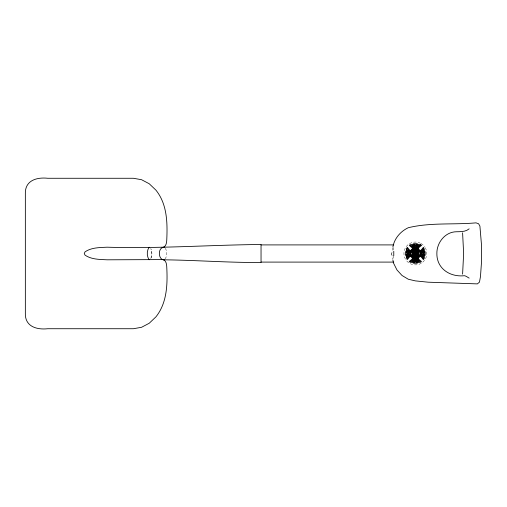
<?xml version="1.0" encoding="UTF-8"?>
<svg xmlns="http://www.w3.org/2000/svg" width="507" height="507" viewBox="0 0 507 507"><rect width="100%" height="100%" fill="white"/><g stroke="black" fill="none" stroke-linecap="round" stroke-linejoin="round"><path stroke-width="0.38" stroke-dasharray="2.54 1.9" d="M391.6 254.59L392.906 246.871M151.276 257.955L151.954 253.5L151.276 249.045M150.725 258.513C152.176 255.427 152.176 251.573 150.725 248.487M165.016 258.963C167.506 255.965 167.506 251.035 165.016 248.037M391.6 253.475L392.76 259.343M393.768 247.422L393.768 251.276M393.768 255.724L393.768 258.982M425.278 247.752A11.446 11.446 0 0 1 421.406 263.196A11.446 11.446 0 0 1 405.847 259.831M405.454 259.197A11.446 11.446 0 0 1 420.43 243.214M421.089 243.563A11.446 11.446 0 0 1 424.885 247.118"/><path stroke-width="0.76" d="M462.593 274.129L463.645 253.475L462.593 232.821M392.906 246.871C394.408 238.429 400.587 231.274 408.3 227.713C430.392 222.339 453.531 224.874 476.016 222.858L478.583 223.758L479.907 226.109L481.568 245.756L481.568 261.2L480.471 276.588L479.47 282.126L477.366 283.888L428.162 282.19L415.271 280.872L408.3 279.237L402.019 275.485L396.943 269.933L393.483 263.013L392.906 260.078M149.495 247.264L149.058 247.41C146.669 250.794 146.669 256.206 149.058 259.59L149.495 259.736M469.152 228.841C465.641 231.87 460.869 231.655 456.433 231.756C445.152 231.845 436.723 242.669 436.863 253.475C436.685 268.767 450.222 277.291 464.425 275.707C466.218 276.042 467.606 277.297 469.152 278.115M164.122 247.41C158.114 246.814 157.778 258.576 163.159 259.806C195.803 260.142 228.378 262.696 261.042 262.506L261.042 244.494C209.708 244.97 158.469 248.779 107.097 247.194C99.664 247.587 91.393 247.448 85.043 251.871L84.263 253.5L85.043 255.129C91.393 259.552 99.664 259.413 107.097 259.806L164.122 259.59M418.611 255.699L417.318 255.889L418.129 256.301L417.318 256.713L418.611 256.903L417.888 256.561L418.611 256.174L417.888 256.041L418.611 255.953L418.611 254.92L417.318 254.92L417.318 255.648L417.61 255.186L418.611 255.636M261.042 244.906L393.768 244.906M417.318 251.079L418.611 251.079L417.825 250.597L418.611 250.116L417.318 250.116L418.307 250.331L417.318 250.496L418.307 250.864L417.318 250.864L417.318 252.099L418.611 251.776L417.318 251.161M418.294 252.993L418.611 252.93M261.042 262.094L393.768 262.094M420.411 244.678L421.558 245.439L420.069 246.567A12.352 12.352 0 0 0 417.407 249.457L416.596 251.523L416.596 249.545L417.128 248.652A13.055 13.055 0 0 1 419.638 246.022L420.335 245.407L418.414 245.28L418.212 246.579L417.084 247.986A1.971 1.971 0 0 1 414.396 248.728L412.559 246.636L412.318 245.274L410.372 245.413L411.481 246.345A13.055 13.055 0 0 1 413.598 248.639L414.13 249.539L414.13 251.516L413.319 249.444A12.39 12.39 0 0 0 409.852 245.971C407.843 244.995 411.684 244.063 412.54 244.628A1.977 1.977 0 0 1 414.777 243.721L416.507 243.645A1.965 1.965 0 0 1 417.901 244.241L418.193 244.628A3.625 3.625 0 0 1 420.962 244.932M393.768 251.276L393.768 255.724M163.159 259.806A6.99 3.663 90 0 1 166.74 266.644C167.633 283.825 167.215 302.787 155.928 316.85L149.223 323.251L141.554 327.294L133.379 328.726L47.74 328.726C36.409 329.968 24.792 326.356 25.35 313.053L25.35 193.947C24.792 180.644 36.409 177.032 47.74 178.274L133.379 178.274L141.554 179.706L149.223 183.749L155.928 190.15C167.316 204.258 167.551 223.143 166.74 240.356A6.99 3.663 90 0 1 163.159 247.194M412.381 255.56L412.85 256.016C410.904 254.717 415.138 256.054 412.381 255.56M416.367 256.415L416.247 257.391L414.365 257.613L415.176 256.789L414.365 256.789L414.365 256.415L416.367 256.415M413.408 252.042C413.826 253.107 411.709 253.113 412.115 252.042L413.408 252.042M413.408 250.705C413.826 251.77 411.709 251.776 412.115 250.705L413.408 250.705M415.962 256.789L415.601 257.081L415.962 256.789M410.391 261.454L412.318 261.663L412.521 260.364L413.655 258.957A1.971 1.971 0 0 1 416.336 258.215L418.174 260.306L418.414 261.669L420.36 261.536L419.251 260.598A13.055 13.055 0 0 1 417.134 258.304L416.602 257.404L416.602 255.427L417.413 257.499A12.39 12.39 0 0 0 420.88 260.972C422.895 261.954 419.048 262.88 418.193 262.315A1.977 1.977 0 0 1 415.955 263.222L414.225 263.298A1.965 1.965 0 0 1 412.831 262.702L412.54 262.315A3.625 3.625 0 0 1 409.77 262.018L409.193 261.416L410.664 260.376A12.352 12.352 0 0 0 413.332 257.486L414.137 255.42L414.137 257.398L413.604 258.291A13.055 13.055 0 0 1 411.095 260.921L410.391 261.454M413.002 261.029L412.977 261.441L413.699 261.092L413.446 260.345L413.002 261.029M417.762 245.584L417.293 246.605L417.033 245.851L417.762 245.584M412.102 250.116C414.105 250.838 412.806 249.843 412.102 250.116M407.108 256.802L407.311 258.462L408.243 257.353A13.055 13.055 0 0 1 410.537 255.243L411.95 254.47L411.95 255.224L411.342 255.515A12.39 12.39 0 0 0 407.869 258.982L407.159 259.584L406.373 257.296A3.6 3.6 0 0 1 406.494 256.39L405.796 255.56A1.996 1.996 0 0 1 405.619 254.045L405.543 252.328A1.965 1.965 0 0 1 406.139 250.933L406.525 250.642L406.38 249.634A3.644 3.644 0 0 1 406.576 248.43L407.336 247.277L408.167 248.373A12.352 12.352 0 0 0 411.354 251.434L411.95 251.719L411.95 252.473L410.55 251.706A13.055 13.055 0 0 1 407.92 249.197L407.432 248.519L407.159 248.893A2.928 2.928 0 0 0 407.178 250.42L408.477 250.623L409.884 251.757A1.977 1.977 0 0 1 410.619 254.438L408.534 256.276L407.108 256.802M423.668 249.729L423.56 250.426L422.198 250.667L420.113 252.505A1.971 1.971 0 0 0 420.848 255.192L422.255 256.32L423.554 256.523A2.96 2.96 0 0 1 423.573 258.057L423.339 258.456L422.813 257.746A13.055 13.055 0 0 0 420.183 255.236L418.782 254.47L418.782 255.224L419.378 255.515A12.352 12.352 0 0 1 422.565 258.57L423.396 259.666L424.156 258.519A3.644 3.644 0 0 0 424.353 257.309L424.207 256.301L424.593 256.01A1.965 1.965 0 0 0 425.189 254.615L425.113 252.898A1.996 1.996 0 0 0 424.936 251.383L424.239 250.559A3.6 3.6 0 0 0 424.359 249.653L423.573 247.359L422.863 247.961A12.39 12.39 0 0 1 419.39 251.428L418.782 251.719L418.782 252.473L420.195 251.706A13.055 13.055 0 0 0 422.489 249.59L423.427 248.481L423.668 249.729M412.983 245.502L413.446 246.605L413.699 245.851L412.983 245.502M417.768 261.301L417.033 261.092L417.286 260.338L417.768 261.301M413.116 250.971L412.413 250.971L413.116 250.971M413.116 252.309L412.413 252.309L413.116 252.309M409.491 252.34L409.117 253.462L409.548 254.577A1.268 1.268 0 0 0 410.188 253.456L409.491 252.34M421.323 254.032L421.247 254.603L420.55 253.487A1.268 1.268 0 0 1 421.184 252.366L421.615 253.481L421.323 254.032M414.143 246.636L414.878 246.719L414.289 246.231L414.143 246.636M416.627 260.059L416.45 260.712L415.854 260.224L416.627 260.059M408.8 254.641L408.129 254.552L408.617 253.956L408.8 254.641M413.427 254.191C412.641 254.799 411.437 253.62 413.427 254.191M421.951 252.213L422.116 252.987L422.604 252.397L421.951 252.213M406.291 254.229L406.24 254.565A1.242 1.242 0 0 0 406.601 255.484L407.153 254.793L406.291 254.229M424.492 252.378L424.378 252.854L423.586 252.15L424.131 251.459A1.242 1.242 0 0 1 424.492 252.378M408.794 252.385L408.623 252.974L408.129 252.391L408.794 252.385M421.995 254.21L421.957 254.736L422.604 254.558L421.995 254.21M416.501 247.587L415.379 248.291A1.268 1.268 0 0 1 414.257 247.65L415.372 247.22L416.501 247.587M414.257 259.305L415.36 259.723L416.475 259.299A1.268 1.268 0 0 0 415.353 258.659L414.257 259.305M407.584 255.446C406.944 256.542 409.624 255.116 407.748 255.135L407.584 255.446M423.332 251.092L422.984 251.808L422.23 251.554L423.332 251.092M411.469 250.483L411.095 251.047L410.543 250.629L412.521 248.652L412.939 249.203L411.469 250.483M419.631 255.896L417.787 257.74L418.205 258.291L420.183 256.314L419.631 255.896M414.32 244.881L414.042 245.255L413.351 244.704A1.242 1.242 0 0 1 414.27 244.342L414.745 244.463L414.32 244.881M416.691 261.694L415.993 262.487L416.462 262.601A1.242 1.242 0 0 0 417.381 262.239L416.691 261.694M418.205 248.652L417.787 249.203L419.631 251.047L420.183 250.629L418.205 248.652M412.939 257.74L412.521 258.291L410.543 256.314L411.095 255.896L412.939 257.74M407.805 253.842L407.52 254.216L406.734 253.468L407.52 252.72L408.135 253.462L407.805 253.842M423.212 252.727L422.597 253.481L423.212 254.222L423.998 253.475L423.212 252.727M415.018 245.141L414.618 245.622L415.372 246.237L416.114 245.622L415.366 244.837L415.018 245.141M416.114 261.32L415.366 262.106L414.618 261.32L415.36 260.706L416.114 261.32M406.696 252.499L406.361 252.847L406.24 252.321A1.293 1.293 0 0 1 406.633 251.421L407.153 252.144L406.696 252.499M424.378 254.096L423.579 254.799L424.099 255.522A1.293 1.293 0 0 0 424.492 254.622L424.378 254.096M416.443 246.231L415.86 246.725L416.627 246.877L416.443 246.231M414.872 260.224L414.289 260.712L414.105 260.066L414.872 260.224M417.16 245.008L416.691 245.255L415.987 244.463L416.513 244.342A1.293 1.293 0 0 1 417.413 244.735L417.16 245.008M414.042 261.688L413.319 262.208A1.293 1.293 0 0 0 414.219 262.601L414.745 262.487L414.042 261.688M412.825 256.428C410.48 257.258 415.011 256.903 412.692 256.751C415.049 255.921 410.518 256.269 412.825 256.428M408.072 251.668L407.748 251.802C406.386 250.477 409.326 251.421 408.072 251.668M422.984 255.141C421.013 255.281 424.302 256.624 422.984 255.141M415.607 254.59L414.365 255.053L414.365 254.59L415.189 254.33L414.365 253.76L416.367 253.76L416.367 254.14L415.607 254.14L416.367 254.533L416.367 255.034L415.607 254.59M417.147 252.283L416.596 252.397L416.596 253.094L417.147 252.999L417.147 252.283M413.731 254.622L413.585 253.944L414.137 253.849L414.137 254.546L413.731 254.622M416.367 252.049L414.365 252.505L414.694 252.049L414.365 251.18L416.367 251.637L416.367 252.049M418.275 251.63L417.812 251.726L418.275 251.63M415.848 251.84L415.125 251.973L415.848 251.84M415.626 250.325L414.365 250.54L414.365 250.908L416.367 251.18L416.367 250.819L415.246 250.692L416.367 250.502L416.367 250.147L415.246 249.957L416.367 249.831L416.367 249.469L414.365 249.742L414.365 250.116L415.626 250.325M418.611 252.125L417.318 252.397L418.294 252.663L418.294 253.266L417.318 253.532L418.611 253.798L418.611 252.125M416.367 252.625L414.365 252.625L414.365 253.589L414.853 253.589L414.853 252.999L416.367 252.999L416.367 252.625M413.408 252.968L412.115 252.968L412.115 253.696L412.406 253.24L413.408 253.684L413.408 252.968M418.611 253.918L417.318 253.918L417.844 254.184L417.318 254.742L418.611 254.742L418.161 254.476L418.611 253.918M413.408 254.717L412.115 254.983L413.408 254.717M416.367 255.179L414.365 255.179L414.365 256.206L414.815 256.206L414.815 255.553L415.62 256.143L415.936 255.553L415.936 256.187L416.367 256.187L416.367 255.179M414.137 253.094L413.585 252.999L413.585 252.283L414.137 252.397L414.137 253.094M417.147 253.95L416.596 253.849L416.596 254.552L417.147 254.66L417.147 253.95"/></g></svg>
